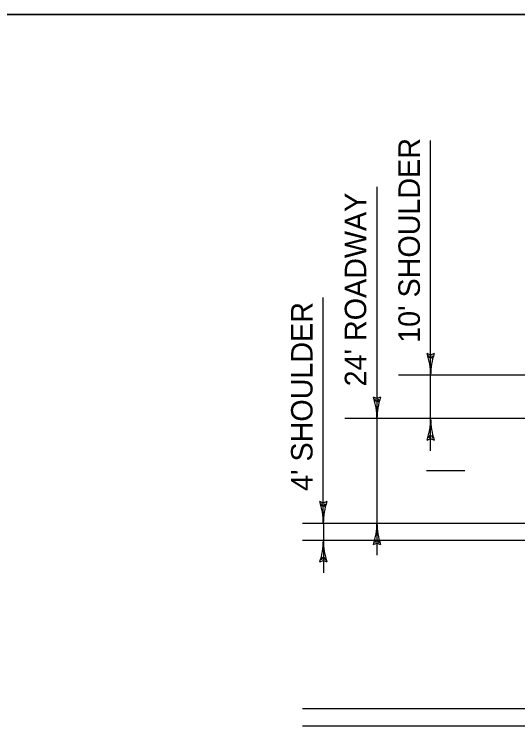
# Model space of a CAD drawing. Extents: x 0 to 32, y 0 to 21.
# Drawn here: x 3.282 to 6.563, y 16.296 to 21 of the extents above; entities that cross this region are included whole.
import ezdxf

# ---------------------------------------------------------------- set-up
doc = ezdxf.new("R2010")
doc.units = 0
for name, color, linetype in [('Default', 7, 'Continuous'), ('Level 1', 7, 'Continuous'), ('Level 63', 7, 'Continuous')]:
    doc.layers.add(name, color=color, linetype=linetype)

msp = doc.modelspace()

# ---------------------------------------------------------------- linework, layer by layer
at = {"layer": 'Default'}
msp.add_lwpolyline([(0, 21), (32, 21), (32, 0), (0, 0)], close=True, dxfattribs=at)
at = {"layer": 'Level 1'}
for p, q in [((5.9958, 18.1536), (5.9958, 20.1771)), ((5.6458, 19.8743), (5.6458, 17.6818)), ((5.2958, 17.6817), (5.2958, 19.1539)), ((5.9958, 18.7778), (5.9727, 18.7876)), ((5.9909, 18.7567), (5.9827, 18.776)), ((6.0189, 18.7876), (5.9958, 18.7778)), ((6.0008, 18.7567), (6.0089, 18.776)), ((18.8752, 18.6476), (5.7858, 18.6476)), ((5.6458, 18.4937), (5.6227, 18.5036)), ((5.6409, 18.4727), (5.6327, 18.4919)), ((5.6689, 18.5036), (5.6458, 18.4937)), ((5.6508, 18.4727), (5.6589, 18.4919)), ((18.8752, 18.3636), (5.4358, 18.3636)), ((5.9909, 18.2544), (5.9827, 18.2352)), ((6.0008, 18.2544), (6.0089, 18.2352)), ((5.9727, 18.2236), (5.9958, 18.2334)), ((5.9958, 18.2334), (6.0189, 18.2236)), ((6.2188, 18.0227), (5.9688, 18.0227)), ((5.2958, 17.8118), (5.2727, 17.8217)), ((5.2909, 17.7908), (5.2827, 17.81)), ((5.3189, 17.8217), (5.2958, 17.8118)), ((5.3008, 17.7908), (5.3089, 17.81)), ((5.1599, 17.6818), (18.8752, 17.6818)), ((5.2964, 17.6818), (5.2964, 17.3583)), ((5.6458, 17.6818), (5.6458, 17.4719)), ((18.8752, 17.5682), (5.1599, 17.5682)), ((5.6227, 17.5418), (5.6458, 17.5517)), ((5.6409, 17.5727), (5.6327, 17.5535)), ((5.6458, 17.5517), (5.6689, 17.5418)), ((5.6508, 17.5727), (5.6589, 17.5535)), ((5.2915, 17.4592), (5.2833, 17.44)), ((5.3014, 17.4592), (5.3095, 17.44)), ((5.2733, 17.4283), (5.2964, 17.4382)), ((5.2964, 17.4382), (5.3195, 17.4283)), ((5.1599, 16.4722), (18.8752, 16.4722)), ((5.1599, 16.3586), (18.8752, 16.3586))]:
    msp.add_line(p, q, dxfattribs=at)
for centre, start, end in [((5.5458, 18.6453), 0.2984, 18.4404), ((6.4458, 18.6453), 161.5596, 179.7016), ((5.1958, 18.3612), 0.2984, 18.4404), ((6.0958, 18.3612), 161.5596, 179.7016), ((5.5458, 18.3659), 341.5596, 359.7016), ((6.4458, 18.3659), 180.2984, 198.4404), ((4.8458, 17.6793), 0.2984, 18.4404), ((5.7458, 17.6793), 161.5596, 179.7016), ((5.1958, 17.6842), 341.5596, 359.7016), ((6.0958, 17.6842), 180.2984, 198.4404), ((4.8464, 17.5707), 341.5596, 359.7016), ((5.7464, 17.5707), 180.2984, 198.4404)]:
    msp.add_arc(centre, 0.45, start, end, dxfattribs=at)
at = {"layer": 'Level 63'}
msp.add_line((32, 21), (0, 21), dxfattribs=at)

# ---------------------------------------------------------------- texts
at = {"layer": 'Level 1'}
for s, p in [("10' SHOULDER", (5.9258, 18.8576)), ("24' ROADWAY", (5.5758, 18.5736)), ("4' SHOULDER", (5.2258, 17.8917))]:
    msp.add_text(s, height=0.14, rotation=90, dxfattribs=at).set_placement(p)

doc.saveas('drawing.dxf')
